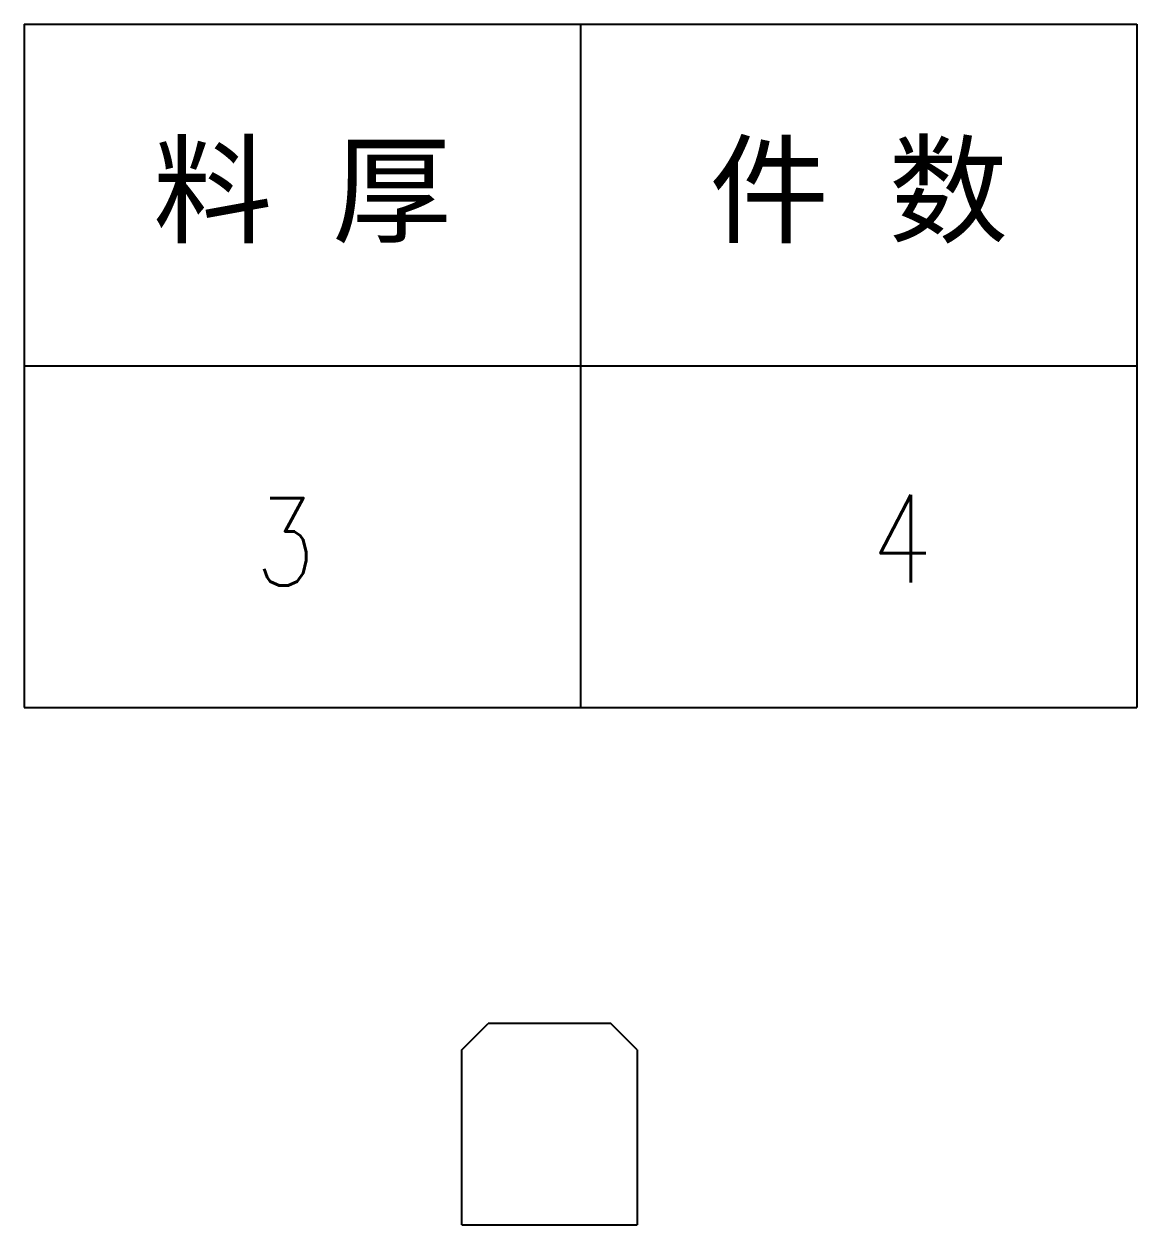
# Model space of a CAD drawing. Header units: millimetres. Extents: x -162325 to -83245, y 277409 to 326486.
# Drawn here: x -157866.6 to -157739.6, y 298899.5 to 299036.6 of the extents above; entities that cross this region are included whole.
import ezdxf
from ezdxf.enums import TextEntityAlignment as Align

# ---------------------------------------------------------------- set-up
doc = ezdxf.new("R2010")
doc.units = ezdxf.units.MM
doc.styles.add('DIM', font='romans.shx', dxfattribs={"width": 0.8, "bigfont": 'bigfont.shx'})
doc.styles.get("Standard").update_dxf_attribs({"font": 'txt', "bigfont": 'gbcbig.shx'})

# ---------------------------------------------------------------- blocks, each defined once
blk = doc.blocks.new('*T608')
at = {"color": 0, "linetype": 'ByBlock', "lineweight": -2, "transparency": 16777216}
for p, q in [((0, 0), (127, 0)), ((0, 0), (0, -78)), ((63.5, 0), (63.5, -78)), ((127, 0), (127, -78)), ((0, -39), (127, -39)), ((0, -78), (127, -78))]:
    blk.add_line(p, q, dxfattribs=at)
at = {"color": 0, "transparency": 16777216, "char_height": 10, "width": 60.5, "attachment_point": 5}
for s, insert in [('{\\fSimSun|b0|i0|c134|p2;料 厚}', (31.75, -19.5)), ('{\\fSimSun|b0|i0|c134|p2;件 数}', (95.25, -19.5))]:
    blk.add_mtext(s, dxfattribs=dict(at, insert=insert))
blk = doc.blocks.new('拆图参数')
blk.add_blockref('*T608', (-63.5, 78))
at = {"style": 'DIM', "width": 0.8}
blk.add_attdef('6', text='', height=10, dxfattribs=at).set_placement((-37.13, 18.91), align=Align.MIDDLE_LEFT)
blk.add_attdef('1', text='', height=10, dxfattribs=at).set_placement((36.65, 19.27), align=Align.MIDDLE_CENTER)

msp = doc.modelspace()

# ---------------------------------------------------------------- linework, layer by layer
at = {"color": 7}
for p, q in [((-157816.597, 298919.514), (-157813.597, 298922.514)), ((-157799.597, 298922.514), (-157813.597, 298922.514)), ((-157796.597, 298919.514), (-157799.597, 298922.514)), ((-157816.597, 298899.514), (-157816.597, 298919.514)), ((-157796.597, 298919.514), (-157796.597, 298899.514)), ((-157816.597, 298899.514), (-157796.597, 298899.514))]:
    msp.add_line(p, q, dxfattribs=at)

# ---------------------------------------------------------------- block references
msp.add_blockref('拆图参数', (-157803.065, 298958.564)).add_auto_attribs({'1': '4', '6': '3'})

doc.saveas('drawing.dxf')
